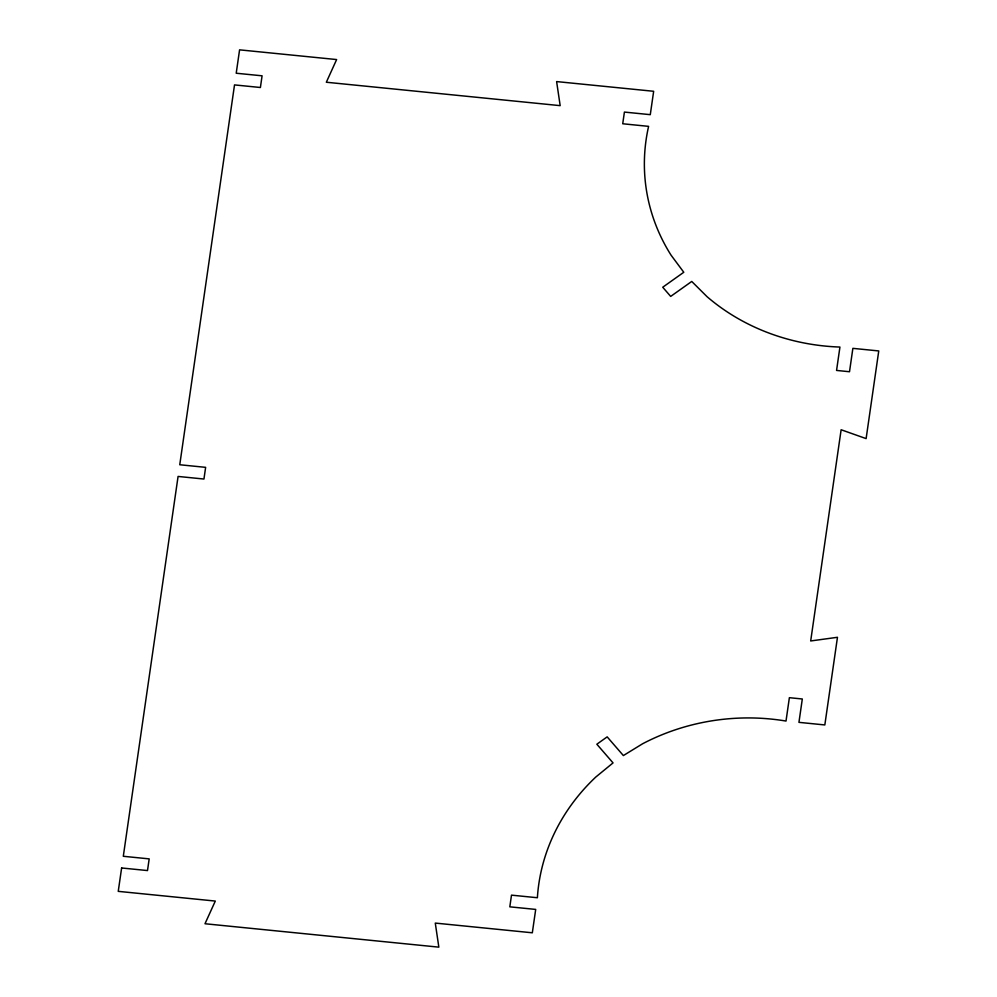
<?xml version="1.0" encoding="UTF-8"?>
<svg xmlns="http://www.w3.org/2000/svg" width="997" height="997" viewBox="0 0 997 997"><rect width="100%" height="100%" fill="white"/><g stroke="black" fill="none" stroke-linecap="round" stroke-linejoin="round"><path stroke-width="1.5" d="M121.622 867.976L118.244 891.355L215.302 901.064L204.996 923.745L438.842 947.15L435.278 923.085L532.323 932.793L535.701 909.414L509.816 906.834L511.498 895.144L537.383 897.736A207.463 186.626 -5.2 0 1 595.795 777.037L613.043 762.904L596.842 744.223L607.173 736.87L623.374 755.564L642.629 743.75A207.463 186.626 -5.2 0 1 786.01 721.055L789.375 697.688L802.311 698.984L798.946 722.351L824.831 724.944L837.468 637.295L810.686 640.959L841.132 429.744L866.119 438.605L878.756 350.944L852.871 348.352L849.506 371.731L836.558 370.435L839.935 347.056A207.463 186.626 -5.2 0 1 707.085 296.72L691.744 281.453L670.682 296.408L662.731 287.236L683.78 272.268L671.043 255.145A207.463 186.626 -5.2 0 1 648.598 126.357L622.726 123.765L624.409 112.075L650.281 114.667L653.658 91.288L556.613 81.58L560.177 105.645L326.331 82.24L336.625 59.558L239.579 49.85L236.214 73.23L262.086 75.809L260.404 87.499L234.519 84.907L179.759 464.752L205.631 467.344L203.949 479.034L178.077 476.441L123.304 856.286L149.189 858.878L147.494 870.568L121.622 867.976"/></g></svg>
